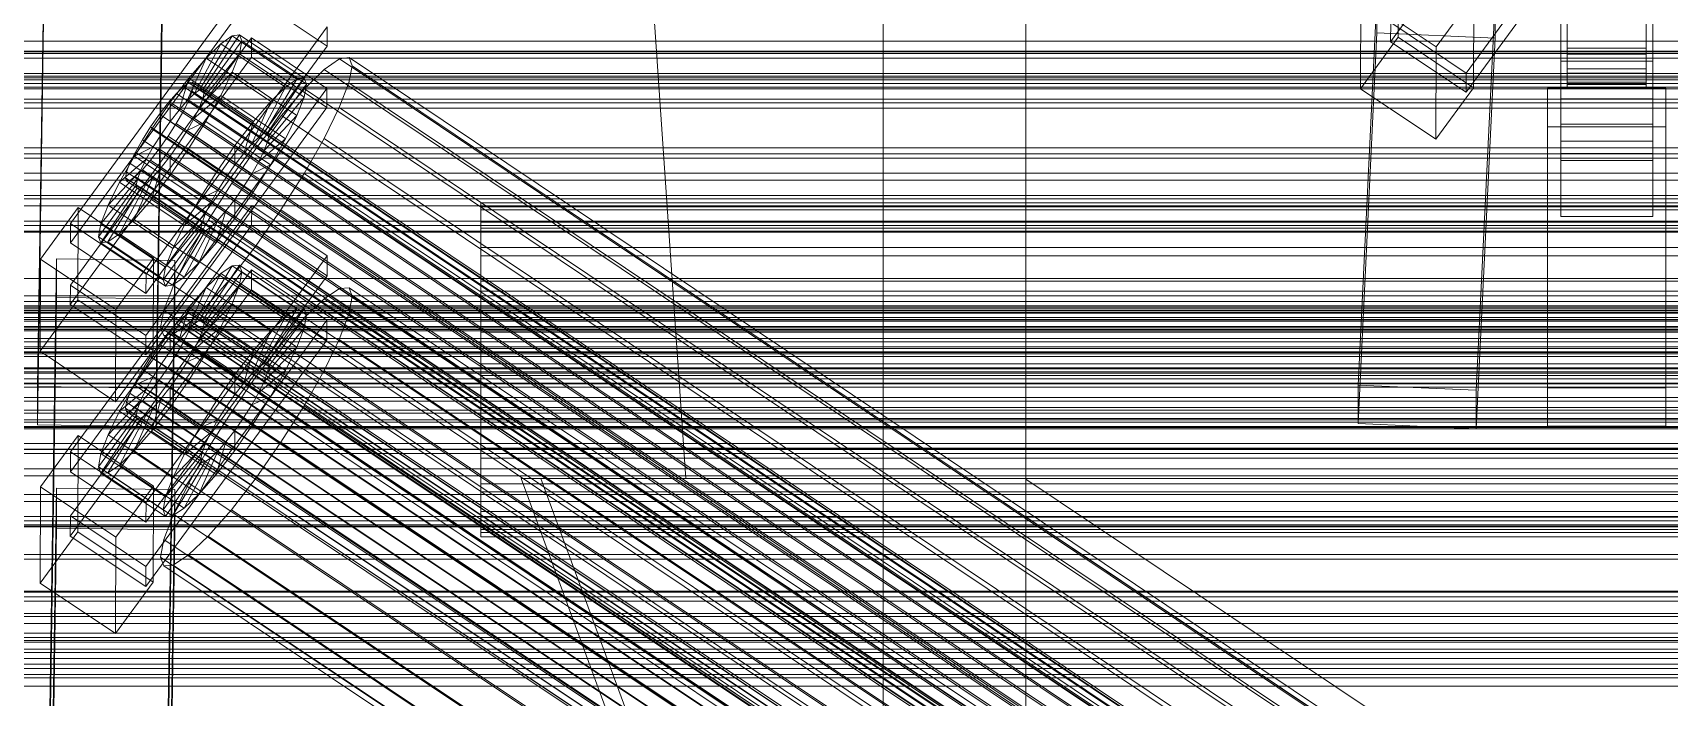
# Model space of a CAD drawing. Header units: millimetres. Extents: x -1970 to 59977, y -65068 to 6837.
# Drawn here: x -379.3 to -130.5, y -33366 to -33265 of the extents above; entities that cross this region are included whole.
import ezdxf

# ---------------------------------------------------------------- set-up
doc = ezdxf.new("R2010")
doc.units = ezdxf.units.MM
for name, color, linetype, lineweight in [('frontal_briquetadora', 7, 'Continuous', 0), ('frontal_C01', 7, 'Continuous', 0), ('frontal_C02', 7, 'Continuous', 0), ('frontal_C02-briq', 7, 'Continuous', 0), ('frontal_C03', 7, 'Continuous', 0), ('frontal_mezcladora', 7, 'Continuous', 0), ('frontal_secador', 7, 'Continuous', 0)]:
    doc.layers.add(name, color=color, linetype=linetype, lineweight=lineweight)

msp = doc.modelspace()

# ---------------------------------------------------------------- linework, layer by layer
at = {"layer": 'frontal_briquetadora'}
for p, q in [((-170, -33700), (-305, -33332.75)), ((-305, -33332.75), (-302, -33332.75)), ((345, -33332.75), (-305, -33332.75)), ((-167, -33700), (-302, -33332.75))]:
    msp.add_line(p, q, dxfattribs=at)
at = {"layer": 'frontal_C01'}
for p, q in [((-250, -32681.31), (-250, -35586.788)), ((-250, -35591.549), (-250, -32686.07)), ((-228.298, -33070.972), (-228.298, -33367.669)), ((-228.298, -33373.387), (-228.298, -33076.691)), ((-373.501, -33328.702), (-345.969, -33291.258)), ((-345.981, -33294.302), (-345.969, -33291.258)), ((-345.969, -33291.258), (-334.501, -33298.911)), ((-345.981, -33294.302), (-373.513, -33331.745)), ((-334.513, -33301.955), (-345.981, -33294.302)), ((-334.501, -33298.911), (-362.033, -33336.355)), ((-353.892, -33308.688), (-348.918, -33300.411)), ((-353.378, -33308.648), (-347.835, -33300.325)), ((-348.918, -33300.411), (-350.645, -33301.569)), ((-347.835, -33300.325), (-348.918, -33300.411)), ((-348.918, -33300.411), (-339.088, -33306.971)), ((-347.835, -33300.325), (-338.005, -33306.885)), ((-347.47, -33301.317), (-347.835, -33300.325)), ((-334.501, -33298.911), (-334.513, -33301.955)), ((-373.539, -33338.442), (-346.008, -33300.998)), ((-362.045, -33339.399), (-334.513, -33301.955)), ((-354.71, -33309.237), (-350.645, -33301.569)), ((-353.384, -33310.066), (-347.847, -33303.319)), ((-353.205, -33309.118), (-347.47, -33301.317)), ((-350.645, -33301.569), (-352.899, -33303.719)), ((-350.645, -33301.569), (-340.816, -33308.128)), ((-348.941, -33306.194), (-347.847, -33303.319)), ((-347.847, -33303.319), (-347.47, -33301.317)), ((-347.847, -33303.319), (-338.017, -33309.878)), ((-347.47, -33301.317), (-337.64, -33307.877)), ((-346.02, -33304.042), (-346.008, -33300.998)), ((-346.008, -33300.998), (-334.539, -33308.651)), ((-346.02, -33304.042), (-373.551, -33341.485)), ((-355.777, -33310.255), (-352.899, -33303.719)), ((-352.899, -33303.719), (-355.525, -33306.716)), ((-352.899, -33303.719), (-343.069, -33310.279)), ((-334.551, -33311.695), (-346.02, -33304.042)), ((-334.938, -33305.407), (-337.95, -33308.282)), ((-332.629, -33303.86), (-334.938, -33305.407)), ((-334.938, -33305.407), (-150.629, -33428.406)), ((-331.181, -33303.745), (-332.629, -33303.86)), ((-332.629, -33303.86), (-148.32, -33426.858)), ((-331.197, -33307.747), (-330.692, -33305.071)), ((-330.692, -33305.071), (-331.181, -33303.745)), ((-331.181, -33303.745), (-146.872, -33426.743)), ((-330.692, -33305.071), (-146.383, -33428.069)), ((-355.525, -33306.716), (-358.345, -33310.355)), ((-356.348, -33308.143), (-357.415, -33309.162)), ((-357.021, -33311.675), (-355.525, -33306.716)), ((-355.53, -33307.595), (-356.348, -33308.143)), ((-356.348, -33308.143), (-142.549, -33450.821)), ((-355.017, -33307.554), (-355.53, -33307.595)), ((-355.53, -33307.595), (-141.731, -33450.273)), ((-355.525, -33306.716), (-345.695, -33313.276)), ((-355.022, -33308.972), (-354.844, -33308.024)), ((-354.844, -33308.024), (-355.017, -33307.554)), ((-355.017, -33307.554), (-141.218, -33450.232)), ((-354.844, -33308.024), (-141.045, -33450.702)), ((-353.902, -33311.428), (-348.941, -33306.194)), ((-350.678, -33309.747), (-348.941, -33306.194)), ((-348.941, -33306.194), (-339.111, -33312.754)), ((-340.816, -33308.128), (-344.88, -33315.797)), ((-339.088, -33306.971), (-344.062, -33315.248)), ((-338.005, -33306.885), (-343.549, -33315.208)), ((-337.64, -33307.877), (-343.376, -33315.677)), ((-343.069, -33310.279), (-340.816, -33308.128)), ((-337.95, -33308.282), (-341.461, -33312.289)), ((-340.816, -33308.128), (-339.088, -33306.971)), ((-339.088, -33306.971), (-338.005, -33306.885)), ((-337.64, -33307.877), (-338.017, -33309.878)), ((-338.005, -33306.885), (-337.64, -33307.877)), ((-337.95, -33308.282), (-153.641, -33431.281)), ((-332.659, -33311.591), (-331.197, -33307.747)), ((-331.197, -33307.747), (-146.887, -33430.745)), ((-334.539, -33308.651), (-362.071, -33346.095)), ((-358.345, -33310.355), (-361.166, -33314.388)), ((-358.659, -33310.582), (-359.995, -33312.306)), ((-357.415, -33309.162), (-358.659, -33310.582)), ((-358.659, -33310.582), (-144.861, -33453.26)), ((-358.345, -33310.355), (-358.357, -33313.399)), ((-348.515, -33316.915), (-358.345, -33310.355)), ((-357.415, -33309.162), (-143.617, -33451.84)), ((-357.021, -33311.675), (-355.777, -33310.255)), ((-356.363, -33312.018), (-355.541, -33310.335)), ((-355.777, -33310.255), (-354.71, -33309.237)), ((-345.947, -33316.815), (-355.777, -33310.255)), ((-355.541, -33310.335), (-355.022, -33308.972)), ((-355.541, -33310.335), (-141.742, -33453.012)), ((-355.022, -33308.972), (-141.224, -33451.65)), ((-354.725, -33313.111), (-350.678, -33309.747)), ((-354.71, -33309.237), (-353.892, -33308.688)), ((-344.88, -33315.797), (-354.71, -33309.237)), ((-353.384, -33310.066), (-353.902, -33311.428)), ((-353.892, -33308.688), (-353.378, -33308.648)), ((-344.062, -33315.248), (-353.892, -33308.688)), ((-353.205, -33309.118), (-353.384, -33310.066)), ((-343.554, -33316.626), (-353.384, -33310.066)), ((-343.549, -33315.208), (-353.378, -33308.648)), ((-353.378, -33308.648), (-353.205, -33309.118)), ((-343.376, -33315.677), (-353.205, -33309.118)), ((-352.938, -33313.736), (-350.678, -33309.747)), ((-350.678, -33309.747), (-340.848, -33316.307)), ((-343.069, -33310.279), (-345.947, -33316.815)), ((-345.695, -33313.276), (-343.069, -33310.279)), ((-338.017, -33309.878), (-343.554, -33316.626)), ((-338.017, -33309.878), (-339.111, -33312.754)), ((-334.539, -33308.651), (-334.551, -33311.695)), ((-362.083, -33349.139), (-334.551, -33311.695)), ((-359.995, -33312.306), (-361.332, -33314.216)), ((-146.196, -33454.983), (-359.995, -33312.306)), ((-358.357, -33313.399), (-357.021, -33311.675)), ((-357.434, -33313.907), (-356.363, -33312.018)), ((-347.191, -33318.235), (-357.021, -33311.675)), ((-356.363, -33312.018), (-142.565, -33454.695)), ((-354.725, -33313.111), (-355.796, -33315)), ((-353.902, -33311.428), (-354.725, -33313.111)), ((-344.895, -33319.671), (-354.725, -33313.111)), ((-344.073, -33317.988), (-353.902, -33311.428)), ((-348.515, -33316.915), (-345.695, -33313.276)), ((-345.695, -33313.276), (-347.191, -33318.235)), ((-341.461, -33312.289), (-345.231, -33317.154)), ((-339.111, -33312.754), (-344.073, -33317.988)), ((-341.461, -33312.289), (-157.152, -33435.287)), ((-339.111, -33312.754), (-340.848, -33316.307)), ((-334.981, -33316.341), (-332.659, -33311.591)), ((-332.659, -33311.591), (-148.35, -33434.589)), ((-361.166, -33314.388), (-363.797, -33318.541)), ((-361.332, -33314.216), (-362.578, -33316.183)), ((-361.332, -33314.216), (-147.533, -33456.894)), ((-359.693, -33315.309), (-361.166, -33314.388)), ((-361.166, -33314.388), (-351.336, -33320.948)), ((-360.939, -33317.276), (-359.693, -33315.309)), ((-360.017, -33317.784), (-358.68, -33315.874)), ((-359.693, -33315.309), (-358.357, -33313.399)), ((-349.863, -33321.869), (-359.693, -33315.309)), ((-358.68, -33315.874), (-357.434, -33313.907)), ((-358.68, -33315.874), (-144.881, -33458.552)), ((-358.357, -33313.399), (-348.527, -33319.959)), ((-357.434, -33313.907), (-143.635, -33456.585)), ((-355.796, -33315), (-357.042, -33316.967)), ((-355.796, -33315), (-352.938, -33313.736)), ((-345.966, -33321.56), (-355.796, -33315)), ((-355.569, -33317.888), (-352.938, -33313.736)), ((-352.938, -33313.736), (-343.108, -33320.296)), ((-344.88, -33315.797), (-345.947, -33316.815)), ((-344.062, -33315.248), (-344.88, -33315.797)), ((-343.549, -33315.208), (-344.062, -33315.248)), ((-343.554, -33316.626), (-343.376, -33315.677)), ((-343.376, -33315.677), (-343.549, -33315.208)), ((-363.648, -33318.072), (-364.471, -33319.755)), ((-360.939, -33317.276), (-363.797, -33318.541)), ((-362.578, -33316.183), (-363.648, -33318.072)), ((-363.648, -33318.072), (-149.85, -33460.75)), ((-362.578, -33316.183), (-148.779, -33458.861)), ((-362.01, -33319.166), (-360.939, -33317.276)), ((-361.352, -33319.508), (-360.017, -33317.784)), ((-351.109, -33323.836), (-360.939, -33317.276)), ((-360.017, -33317.784), (-146.218, -33460.462)), ((-358.39, -33321.921), (-355.569, -33317.888)), ((-357.042, -33316.967), (-358.378, -33318.878)), ((-357.042, -33316.967), (-355.569, -33317.888)), ((-347.212, -33323.527), (-357.042, -33316.967)), ((-355.569, -33317.888), (-345.739, -33324.448)), ((-351.336, -33320.948), (-348.515, -33316.915)), ((-345.231, -33317.154), (-349.002, -33322.545)), ((-348.527, -33319.959), (-348.515, -33316.915)), ((-347.191, -33318.235), (-348.527, -33319.959)), ((-345.947, -33316.815), (-347.191, -33318.235)), ((-160.922, -33440.152), (-345.231, -33317.154)), ((-340.848, -33316.307), (-344.895, -33319.671)), ((-344.895, -33319.671), (-344.073, -33317.988)), ((-344.073, -33317.988), (-343.554, -33316.626)), ((-340.848, -33316.307), (-343.108, -33320.296)), ((-338.003, -33321.673), (-334.981, -33316.341)), ((-334.981, -33316.341), (-150.672, -33439.339)), ((-362.833, -33320.849), (-367.794, -33326.082)), ((-363.797, -33318.541), (-366.057, -33322.529)), ((-362.01, -33319.166), (-366.057, -33322.529)), ((-364.471, -33319.755), (-364.989, -33321.117)), ((-364.471, -33319.755), (-150.672, -33462.433)), ((-363.797, -33318.541), (-353.967, -33325.1)), ((-363.351, -33322.211), (-362.833, -33320.849)), ((-362.833, -33320.849), (-362.01, -33319.166)), ((-353.003, -33327.409), (-362.833, -33320.849)), ((-362.596, -33320.928), (-361.352, -33319.508)), ((-352.18, -33325.725), (-362.01, -33319.166)), ((-361.352, -33319.508), (-147.554, -33462.186)), ((-359.714, -33320.601), (-361.21, -33325.56)), ((-359.714, -33320.601), (-360.958, -33322.021)), ((-358.378, -33318.878), (-359.714, -33320.601)), ((-349.884, -33327.161), (-359.714, -33320.601)), ((-358.378, -33318.878), (-358.39, -33321.921)), ((-348.548, -33325.438), (-358.378, -33318.878)), ((-348.527, -33319.959), (-349.863, -33321.869)), ((-345.966, -33321.56), (-344.895, -33319.671)), ((-343.108, -33320.296), (-345.966, -33321.56)), ((-343.108, -33320.296), (-345.739, -33324.448)), ((-363.53, -33323.159), (-369.265, -33330.96)), ((-363.351, -33322.211), (-368.888, -33328.958)), ((-366.057, -33322.529), (-367.794, -33326.082)), ((-362.025, -33323.04), (-366.09, -33330.708)), ((-366.057, -33322.529), (-356.228, -33329.089)), ((-364.989, -33321.117), (-365.168, -33322.066)), ((-365.168, -33322.066), (-364.995, -33322.535)), ((-365.168, -33322.066), (-151.369, -33464.743)), ((-364.995, -33322.535), (-364.482, -33322.495)), ((-364.995, -33322.535), (-151.196, -33465.213)), ((-364.989, -33321.117), (-151.191, -33463.795)), ((-364.482, -33322.495), (-363.664, -33321.946)), ((-364.482, -33322.495), (-150.683, -33465.173)), ((-360.958, -33322.021), (-363.836, -33328.557)), ((-363.664, -33321.946), (-362.596, -33320.928)), ((-363.664, -33321.946), (-149.865, -33464.624)), ((-363.53, -33323.159), (-363.351, -33322.211)), ((-363.357, -33323.629), (-363.53, -33323.159)), ((-353.7, -33329.719), (-363.53, -33323.159)), ((-353.521, -33328.771), (-363.351, -33322.211)), ((-362.025, -33323.04), (-362.843, -33323.588)), ((-362.596, -33320.928), (-148.798, -33463.605)), ((-360.958, -33322.021), (-362.025, -33323.04)), ((-352.196, -33329.6), (-362.025, -33323.04)), ((-361.21, -33325.56), (-358.39, -33321.921)), ((-351.128, -33328.581), (-360.958, -33322.021)), ((-358.39, -33321.921), (-348.56, -33328.481)), ((-353.967, -33325.1), (-351.336, -33320.948)), ((-349.002, -33322.545), (-352.519, -33328.096)), ((-351.336, -33320.948), (-349.863, -33321.869)), ((-349.863, -33321.869), (-351.109, -33323.836)), ((-349.002, -33322.545), (-164.693, -33445.543)), ((-347.212, -33323.527), (-345.966, -33321.56)), ((-341.52, -33327.224), (-338.003, -33321.673)), ((-338.003, -33321.673), (-153.694, -33444.671)), ((-363.357, -33323.629), (-368.9, -33331.951)), ((-362.843, -33323.588), (-367.817, -33331.866)), ((-363.836, -33328.557), (-361.21, -33325.56)), ((-362.843, -33323.588), (-363.357, -33323.629)), ((-353.527, -33330.189), (-363.357, -33323.629)), ((-353.014, -33330.148), (-362.843, -33323.588)), ((-361.21, -33325.56), (-351.38, -33332.12)), ((-356.228, -33329.089), (-353.967, -33325.1)), ((-356.228, -33329.089), (-352.18, -33325.725)), ((-353.967, -33325.1), (-351.109, -33323.836)), ((-352.18, -33325.725), (-353.003, -33327.409)), ((-351.109, -33323.836), (-352.18, -33325.725)), ((-349.884, -33327.161), (-348.548, -33325.438)), ((-345.739, -33324.448), (-348.56, -33328.481)), ((-348.56, -33328.481), (-348.548, -33325.438)), ((-348.548, -33325.438), (-347.212, -33323.527)), ((-345.739, -33324.448), (-347.212, -33323.527)), ((-378.086, -33334.029), (-372.35, -33326.228)), ((-372.408, -33340.838), (-372.35, -33326.228)), ((-372.35, -33326.228), (-360.882, -33333.882)), ((-367.794, -33326.082), (-368.888, -33328.958)), ((-367.794, -33326.082), (-357.964, -33332.642)), ((-357.964, -33332.642), (-353.003, -33327.409)), ((-352.519, -33328.096), (-355.541, -33333.429)), ((-353.003, -33327.409), (-353.521, -33328.771)), ((-352.519, -33328.096), (-168.21, -33451.094)), ((-351.38, -33332.12), (-349.884, -33327.161)), ((-351.128, -33328.581), (-349.884, -33327.161)), ((-345.291, -33332.616), (-341.52, -33327.224)), ((-341.52, -33327.224), (-157.211, -33450.222)), ((-373.501, -33328.702), (-373.513, -33331.745)), ((-362.033, -33336.355), (-373.501, -33328.702)), ((-368.888, -33328.958), (-369.265, -33330.96)), ((-368.888, -33328.958), (-359.058, -33335.518)), ((-367.817, -33331.866), (-366.09, -33330.708)), ((-366.09, -33330.708), (-363.836, -33328.557)), ((-366.09, -33330.708), (-356.26, -33337.268)), ((-363.836, -33328.557), (-354.006, -33335.117)), ((-359.436, -33337.52), (-353.7, -33329.719)), ((-359.07, -33338.511), (-353.527, -33330.189)), ((-359.058, -33335.518), (-353.521, -33328.771)), ((-357.987, -33338.425), (-353.014, -33330.148)), ((-357.964, -33332.642), (-356.228, -33329.089)), ((-356.26, -33337.268), (-352.196, -33329.6)), ((-354.006, -33335.117), (-351.128, -33328.581)), ((-353.521, -33328.771), (-353.7, -33329.719)), ((-353.7, -33329.719), (-353.527, -33330.189)), ((-353.527, -33330.189), (-353.014, -33330.148)), ((-353.014, -33330.148), (-352.196, -33329.6)), ((-352.196, -33329.6), (-351.128, -33328.581)), ((-348.56, -33328.481), (-351.38, -33332.12)), ((-373.513, -33331.745), (-362.045, -33339.399)), ((-369.265, -33330.96), (-368.9, -33331.951)), ((-369.265, -33330.96), (-359.436, -33337.52)), ((-368.9, -33331.951), (-367.817, -33331.866)), ((-368.9, -33331.951), (-359.07, -33338.511)), ((-367.817, -33331.866), (-357.987, -33338.425)), ((-359.058, -33335.518), (-357.964, -33332.642)), ((-351.38, -33332.12), (-354.006, -33335.117)), ((-349.061, -33337.481), (-345.291, -33332.616)), ((-345.291, -33332.616), (-160.982, -33455.614)), ((-378.512, -33527.195), (-375.644, -33334.195)), ((-378.086, -33334.029), (-378.143, -33348.639)), ((-366.618, -33341.682), (-378.086, -33334.029)), ((-375.644, -33340.283), (-375.644, -33334.195)), ((-375.644, -33334.195), (-357.646, -33334.437)), ((-360.882, -33333.882), (-366.618, -33341.682)), ((-360.882, -33333.882), (-360.939, -33348.492)), ((-357.646, -33334.437), (-360.514, -33527.437)), ((-359.436, -33337.52), (-359.058, -33335.518)), ((-355.541, -33333.429), (-357.863, -33338.179)), ((-357.646, -33334.437), (-357.646, -33340.525)), ((-354.006, -33335.117), (-356.26, -33337.268)), ((-355.541, -33333.429), (-171.232, -33456.427)), ((-362.045, -33339.399), (-362.033, -33336.355)), ((-359.07, -33338.511), (-359.436, -33337.52)), ((-357.863, -33338.179), (-359.326, -33342.023)), ((-356.26, -33337.268), (-357.987, -33338.425)), ((-357.863, -33338.179), (-173.554, -33461.177)), ((-352.572, -33341.487), (-349.061, -33337.481)), ((-349.061, -33337.481), (-164.752, -33460.479)), ((-378.512, -33533.283), (-375.644, -33340.283)), ((-357.646, -33340.525), (-375.644, -33340.283)), ((-373.539, -33338.442), (-373.551, -33341.485)), ((-362.071, -33346.095), (-373.539, -33338.442)), ((-360.514, -33533.525), (-357.646, -33340.525)), ((-357.987, -33338.425), (-359.07, -33338.511)), ((-372.408, -33340.838), (-378.143, -33348.639)), ((-373.551, -33341.485), (-362.083, -33349.139)), ((-360.939, -33348.492), (-372.408, -33340.838)), ((-366.675, -33356.292), (-366.618, -33341.682)), ((-359.326, -33342.023), (-359.83, -33344.699)), ((-359.326, -33342.023), (-175.016, -33465.021)), ((-355.584, -33344.362), (-352.572, -33341.487)), ((-352.572, -33341.487), (-168.263, -33464.485)), ((-359.83, -33344.699), (-359.341, -33346.025)), ((-359.83, -33344.699), (-175.521, -33467.697)), ((-357.893, -33345.91), (-355.584, -33344.362)), ((-355.584, -33344.362), (-171.275, -33467.36)), ((-362.083, -33349.139), (-362.071, -33346.095)), ((-359.341, -33346.025), (-357.893, -33345.91)), ((-359.341, -33346.025), (-175.032, -33469.023)), ((-357.893, -33345.91), (-173.584, -33468.908)), ((-378.143, -33348.639), (-366.675, -33356.292)), ((-366.675, -33356.292), (-360.939, -33348.492))]:
    msp.add_line(p, q, dxfattribs=at)
at = {"layer": 'frontal_C02'}
for p, q in [((-250, -32976.99), (-250, -35767.535)), ((-250, -35772.314), (-250, -32981.769)), ((-378.512, -33318.746), (-375.644, -33124.979)), ((-357.646, -33125.223), (-360.514, -33318.99)), ((-378.512, -33324.592), (-375.644, -33130.825)), ((-360.514, -33324.836), (-357.646, -33131.069)), ((-228.298, -33158.452), (-228.298, -33332.832)), ((-228.298, -33338.573), (-228.298, -33164.193)), ((-147, -33272.113), (-147, -33226.208)), ((-133, -33226.208), (-133, -33272.113)), ((-145.327, -33228.754), (-172.859, -33266.346)), ((-147, -33229.131), (-147, -33275.035)), ((-133, -33275.035), (-133, -33229.131)), ((-133.847, -33233.514), (-161.379, -33271.107)), ((-147, -33281.465), (-147, -33235.561)), ((-133, -33235.561), (-133, -33281.465)), ((-161.391, -33274.03), (-133.859, -33236.437)), ((-147, -33238.484), (-147, -33284.388)), ((-133, -33284.388), (-133, -33238.484)), ((-171.715, -33265.657), (-171.658, -33251.628)), ((-373.501, -33293.991), (-345.969, -33256.398)), ((-345.981, -33259.321), (-373.513, -33296.914)), ((-334.513, -33267.004), (-345.981, -33259.321)), ((-177.811, -33318.541), (-174.943, -33259.164)), ((-177.394, -33259.46), (-177.451, -33273.489)), ((-165.926, -33267.143), (-177.394, -33259.46)), ((-174.943, -33265.01), (-174.943, -33259.164)), ((-160.19, -33259.312), (-165.926, -33267.143)), ((-160.19, -33259.312), (-160.247, -33273.34)), ((-156.962, -33259.958), (-159.83, -33319.335)), ((-156.962, -33259.958), (-156.962, -33265.805)), ((-146, -33260.481), (-146, -33267.301)), ((-146, -33260.923), (-146, -33268.236)), ((-134, -33267.301), (-134, -33260.481)), ((-134, -33268.236), (-134, -33260.923)), ((-172.847, -33263.424), (-172.859, -33266.346)), ((-161.379, -33271.107), (-172.847, -33263.424)), ((-146, -33261.975), (-146, -33270.456)), ((-146, -33262.288), (-146, -33271.117)), ((-146, -33262.949), (-146, -33272.512)), ((-146, -33263.111), (-146, -33272.854)), ((-146, -33263.264), (-146, -33267.301)), ((-146, -33263.336), (-146, -33273.33)), ((-134, -33270.456), (-134, -33261.975)), ((-134, -33271.117), (-134, -33262.288)), ((-134, -33272.512), (-134, -33262.949)), ((-134, -33272.854), (-134, -33263.111)), ((-134, -33267.301), (-134, -33263.264)), ((-134, -33273.33), (-134, -33263.336)), ((-373.539, -33303.344), (-346.008, -33265.751)), ((-334.501, -33264.082), (-362.033, -33301.675)), ((-353.892, -33273.678), (-348.918, -33265.435)), ((-353.378, -33273.609), (-347.835, -33265.287)), ((-348.918, -33265.435), (-350.645, -33266.649)), ((-347.835, -33265.287), (-348.918, -33265.435)), ((-348.918, -33265.435), (-339.088, -33272.02)), ((-347.835, -33265.287), (-338.005, -33271.873)), ((-347.47, -33266.217), (-347.835, -33265.287)), ((-346.02, -33268.673), (-346.008, -33265.751)), ((-346.008, -33265.751), (-334.539, -33273.434)), ((-334.501, -33264.082), (-334.513, -33267.004)), ((-177.811, -33324.387), (-174.943, -33265.01)), ((-171.715, -33265.657), (-177.451, -33273.489)), ((-156.962, -33265.805), (-174.943, -33265.01)), ((-160.247, -33273.34), (-171.715, -33265.657)), ((-159.83, -33325.181), (-156.962, -33265.805)), ((-146, -33268.236), (-146, -33264.408)), ((-134, -33264.408), (-134, -33268.236)), ((-362.045, -33304.597), (-334.513, -33267.004)), ((-354.71, -33274.254), (-350.645, -33266.649)), ((-353.384, -33274.97), (-347.847, -33268.162)), ((-353.205, -33274.049), (-347.47, -33266.217)), ((-350.645, -33266.649), (-352.899, -33268.849)), ((-350.645, -33266.649), (-340.816, -33273.235)), ((-348.941, -33270.988), (-347.847, -33268.162)), ((-347.847, -33268.162), (-347.47, -33266.217)), ((-347.847, -33268.162), (-338.017, -33274.748)), ((-347.47, -33266.217), (-337.64, -33272.803)), ((-172.859, -33266.346), (-161.391, -33274.03)), ((-165.983, -33281.172), (-165.926, -33267.143)), ((-146, -33267.301), (-146, -33270.456)), ((-146, -33267.301), (-134, -33267.301)), ((-146, -33268.236), (-134, -33268.236)), ((-146, -33271.117), (-146, -33268.236)), ((-134, -33270.456), (-134, -33267.301)), ((-134, -33268.236), (-134, -33271.117)), ((-346.02, -33268.673), (-373.551, -33306.266)), ((-355.777, -33275.296), (-352.899, -33268.849)), ((-352.899, -33268.849), (-355.525, -33271.883)), ((-353.902, -33276.309), (-348.941, -33270.988)), ((-352.899, -33268.849), (-343.069, -33275.434)), ((-350.678, -33274.502), (-348.941, -33270.988)), ((-348.941, -33270.988), (-339.111, -33277.573)), ((-334.551, -33276.357), (-346.02, -33268.673)), ((-334.938, -33270.563), (-337.95, -33273.504)), ((-332.629, -33268.94), (-334.938, -33270.563)), ((-334.938, -33270.563), (-150.629, -33394.047)), ((-331.181, -33268.743), (-332.629, -33268.94)), ((-332.629, -33268.94), (-148.32, -33392.424)), ((-331.197, -33272.585), (-330.692, -33269.986)), ((-330.692, -33269.986), (-331.181, -33268.743)), ((-331.181, -33268.743), (-146.872, -33392.227)), ((-330.692, -33269.986), (-146.383, -33393.47)), ((-147, -33283.352), (-147, -33269.323)), ((-147, -33269.323), (-133, -33269.323)), ((-147, -33278.887), (-147, -33269.323)), ((-146, -33270.456), (-146, -33272.512)), ((-146, -33270.456), (-134, -33270.456)), ((-134, -33272.512), (-134, -33270.456)), ((-133, -33269.323), (-133, -33283.352)), ((-133, -33269.323), (-133, -33278.887)), ((-334.539, -33273.434), (-362.071, -33311.027)), ((-355.525, -33271.883), (-358.345, -33275.545)), ((-356.348, -33273.156), (-357.415, -33274.198)), ((-357.021, -33276.733), (-355.525, -33271.883)), ((-355.53, -33272.581), (-356.348, -33273.156)), ((-356.348, -33273.156), (-142.549, -33416.398)), ((-355.017, -33272.511), (-355.53, -33272.581)), ((-355.53, -33272.581), (-141.731, -33415.822)), ((-355.525, -33271.883), (-345.695, -33278.469)), ((-355.022, -33273.873), (-354.844, -33272.952)), ((-354.844, -33272.952), (-355.017, -33272.511)), ((-355.017, -33272.511), (-141.218, -33415.753)), ((-354.844, -33272.952), (-141.045, -33416.193)), ((-340.816, -33273.235), (-344.88, -33280.84)), ((-339.088, -33272.02), (-344.062, -33280.264)), ((-338.005, -33271.873), (-343.549, -33280.195)), ((-337.64, -33272.803), (-343.376, -33280.635)), ((-343.069, -33275.434), (-340.816, -33273.235)), ((-337.95, -33273.504), (-341.461, -33277.56)), ((-340.816, -33273.235), (-339.088, -33272.02)), ((-339.088, -33272.02), (-338.005, -33271.873)), ((-337.64, -33272.803), (-338.017, -33274.748)), ((-338.005, -33271.873), (-337.64, -33272.803)), ((-337.95, -33273.504), (-153.641, -33396.988)), ((-334.539, -33273.434), (-334.551, -33276.357)), ((-332.659, -33276.363), (-331.197, -33272.585)), ((-331.197, -33272.585), (-146.887, -33396.069)), ((-177.451, -33273.489), (-165.983, -33281.172)), ((-165.983, -33281.172), (-160.247, -33273.34)), ((-161.391, -33274.03), (-161.379, -33271.107)), ((-149, -33279.26), (-149, -33273.415)), ((-149, -33273.415), (-131, -33273.415)), ((-149, -33318.937), (-149, -33273.415)), ((-133, -33272.113), (-147, -33272.113)), ((-147, -33272.113), (-147, -33275.035)), ((-146, -33271.117), (-134, -33271.117)), ((-146, -33272.854), (-146, -33271.117)), ((-146, -33272.512), (-146, -33273.33)), ((-146, -33272.512), (-134, -33272.512)), ((-146, -33272.854), (-134, -33272.854)), ((-146, -33273.33), (-146, -33272.854)), ((-146, -33273.33), (-134, -33273.33)), ((-134, -33271.117), (-134, -33272.854)), ((-134, -33273.33), (-134, -33272.512)), ((-134, -33272.854), (-134, -33273.33)), ((-133, -33275.035), (-133, -33272.113)), ((-131, -33273.415), (-131, -33279.26)), ((-131, -33273.415), (-131, -33318.937)), ((-358.345, -33275.545), (-361.166, -33279.586)), ((-358.659, -33275.635), (-359.995, -33277.37)), ((-357.415, -33274.198), (-358.659, -33275.635)), ((-358.659, -33275.635), (-144.861, -33418.877)), ((-358.345, -33275.545), (-358.357, -33278.468)), ((-348.515, -33282.131), (-358.345, -33275.545)), ((-357.415, -33274.198), (-143.617, -33417.439)), ((-357.021, -33276.733), (-355.777, -33275.296)), ((-356.363, -33276.876), (-355.541, -33275.211)), ((-355.777, -33275.296), (-354.71, -33274.254)), ((-345.947, -33281.881), (-355.777, -33275.296)), ((-355.541, -33275.211), (-355.022, -33273.873)), ((-355.541, -33275.211), (-141.742, -33418.453)), ((-355.022, -33273.873), (-141.224, -33417.114)), ((-354.725, -33277.974), (-350.678, -33274.502)), ((-354.71, -33274.254), (-353.892, -33273.678)), ((-344.88, -33280.84), (-354.71, -33274.254)), ((-353.384, -33274.97), (-353.902, -33276.309)), ((-353.892, -33273.678), (-353.378, -33273.609)), ((-344.062, -33280.264), (-353.892, -33273.678)), ((-353.205, -33274.049), (-353.384, -33274.97)), ((-343.554, -33281.556), (-353.384, -33274.97)), ((-343.549, -33280.195), (-353.378, -33273.609)), ((-353.378, -33273.609), (-353.205, -33274.049)), ((-343.376, -33280.635), (-353.205, -33274.049)), ((-352.938, -33278.467), (-350.678, -33274.502)), ((-350.678, -33274.502), (-340.848, -33281.088)), ((-343.069, -33275.434), (-345.947, -33281.881)), ((-345.695, -33278.469), (-343.069, -33275.434)), ((-338.017, -33274.748), (-343.554, -33281.556)), ((-338.017, -33274.748), (-339.111, -33277.573)), ((-147, -33275.035), (-133, -33275.035)), ((-362.083, -33313.95), (-334.551, -33276.357)), ((-359.995, -33277.37), (-361.332, -33279.284)), ((-146.196, -33420.611), (-359.995, -33277.37)), ((-359.693, -33280.382), (-358.357, -33278.468)), ((-358.357, -33278.468), (-357.021, -33276.733)), ((-358.357, -33278.468), (-348.527, -33285.053)), ((-357.434, -33278.754), (-356.363, -33276.876)), ((-347.191, -33283.319), (-357.021, -33276.733)), ((-356.363, -33276.876), (-142.565, -33420.118)), ((-354.725, -33277.974), (-355.796, -33279.852)), ((-355.796, -33279.852), (-352.938, -33278.467)), ((-355.569, -33282.61), (-352.938, -33278.467)), ((-353.902, -33276.309), (-354.725, -33277.974)), ((-344.895, -33284.56), (-354.725, -33277.974)), ((-344.073, -33282.895), (-353.902, -33276.309)), ((-352.938, -33278.467), (-343.108, -33285.053)), ((-348.515, -33282.131), (-345.695, -33278.469)), ((-345.695, -33278.469), (-347.191, -33283.319)), ((-341.461, -33277.56), (-345.231, -33282.456)), ((-339.111, -33277.573), (-344.073, -33282.895)), ((-341.461, -33277.56), (-157.152, -33401.044)), ((-339.111, -33277.573), (-340.848, -33281.088)), ((-334.981, -33281.062), (-332.659, -33276.363)), ((-332.659, -33276.363), (-148.35, -33399.847)), ((-361.166, -33279.586), (-363.797, -33283.729)), ((-361.332, -33279.284), (-362.578, -33281.247)), ((-361.332, -33279.284), (-147.533, -33422.525)), ((-359.693, -33280.382), (-361.166, -33279.586)), ((-361.166, -33279.586), (-351.336, -33286.171)), ((-360.939, -33282.344), (-359.693, -33280.382)), ((-360.017, -33282.631), (-358.68, -33280.717)), ((-349.863, -33286.967), (-359.693, -33280.382)), ((-358.68, -33280.717), (-357.434, -33278.754)), ((-358.68, -33280.717), (-144.881, -33423.958)), ((-357.434, -33278.754), (-143.635, -33421.995)), ((-355.796, -33279.852), (-357.042, -33281.814)), ((-345.966, -33286.437), (-355.796, -33279.852)), ((-344.88, -33280.84), (-345.947, -33281.881)), ((-344.062, -33280.264), (-344.88, -33280.84)), ((-343.549, -33280.195), (-344.062, -33280.264)), ((-343.554, -33281.556), (-343.376, -33280.635)), ((-343.376, -33280.635), (-343.549, -33280.195)), ((-131, -33279.26), (-149, -33279.26)), ((-149, -33324.782), (-149, -33279.26)), ((-133, -33278.887), (-147, -33278.887)), ((-147, -33278.887), (-147, -33292.915)), ((-133, -33292.915), (-133, -33278.887)), ((-131, -33324.782), (-131, -33279.26)), ((-363.648, -33283.125), (-364.471, -33284.79)), ((-360.939, -33282.344), (-363.797, -33283.729)), ((-362.578, -33281.247), (-363.648, -33283.125)), ((-363.648, -33283.125), (-149.85, -33426.366)), ((-362.578, -33281.247), (-148.779, -33424.488)), ((-362.01, -33284.222), (-360.939, -33282.344)), ((-361.352, -33284.365), (-360.017, -33282.631)), ((-351.109, -33288.93), (-360.939, -33282.344)), ((-360.017, -33282.631), (-146.218, -33425.872)), ((-358.39, -33286.651), (-355.569, -33282.61)), ((-357.042, -33281.814), (-358.378, -33283.728)), ((-357.042, -33281.814), (-355.569, -33282.61)), ((-347.212, -33288.4), (-357.042, -33281.814)), ((-355.569, -33282.61), (-345.739, -33289.196)), ((-351.336, -33286.171), (-348.515, -33282.131)), ((-345.231, -33282.456), (-349.002, -33287.857)), ((-348.527, -33285.053), (-348.515, -33282.131)), ((-347.191, -33283.319), (-348.527, -33285.053)), ((-345.947, -33281.881), (-347.191, -33283.319)), ((-160.922, -33405.94), (-345.231, -33282.456)), ((-340.848, -33281.088), (-344.895, -33284.56)), ((-344.895, -33284.56), (-344.073, -33282.895)), ((-344.073, -33282.895), (-343.554, -33281.556)), ((-340.848, -33281.088), (-343.108, -33285.053)), ((-338.003, -33286.362), (-334.981, -33281.062)), ((-334.981, -33281.062), (-150.672, -33404.546)), ((-133, -33281.465), (-147, -33281.465)), ((-147, -33281.465), (-147, -33284.388)), ((-133, -33283.352), (-147, -33283.352)), ((-147, -33283.352), (-147, -33292.915)), ((-133, -33284.388), (-133, -33281.465)), ((-133, -33292.915), (-133, -33283.352)), ((-362.833, -33285.887), (-367.794, -33291.208)), ((-363.797, -33283.729), (-366.057, -33287.694)), ((-362.01, -33284.222), (-366.057, -33287.694)), ((-364.471, -33284.79), (-364.989, -33286.128)), ((-364.471, -33284.79), (-150.672, -33428.031)), ((-363.797, -33283.729), (-353.967, -33290.315)), ((-363.664, -33286.844), (-362.596, -33285.803)), ((-363.351, -33287.226), (-362.833, -33285.887)), ((-362.833, -33285.887), (-362.01, -33284.222)), ((-353.003, -33292.473), (-362.833, -33285.887)), ((-362.596, -33285.803), (-361.352, -33284.365)), ((-362.596, -33285.803), (-148.798, -33429.044)), ((-352.18, -33290.808), (-362.01, -33284.222)), ((-361.352, -33284.365), (-147.554, -33427.607)), ((-359.714, -33285.463), (-361.21, -33290.313)), ((-359.714, -33285.463), (-360.958, -33286.9)), ((-358.378, -33283.728), (-359.714, -33285.463)), ((-349.884, -33292.049), (-359.714, -33285.463)), ((-358.378, -33283.728), (-358.39, -33286.651)), ((-348.548, -33290.314), (-358.378, -33283.728)), ((-348.527, -33285.053), (-349.863, -33286.967)), ((-345.966, -33286.437), (-344.895, -33284.56)), ((-343.108, -33285.053), (-345.966, -33286.437)), ((-343.108, -33285.053), (-345.739, -33289.196)), ((-147, -33284.388), (-133, -33284.388)), ((-363.53, -33288.147), (-369.265, -33295.979)), ((-363.351, -33287.226), (-368.888, -33294.034)), ((-366.057, -33287.694), (-367.794, -33291.208)), ((-362.025, -33287.942), (-366.09, -33295.547)), ((-366.057, -33287.694), (-356.228, -33294.279)), ((-364.989, -33286.128), (-365.168, -33287.049)), ((-365.168, -33287.049), (-364.995, -33287.49)), ((-365.168, -33287.049), (-151.369, -33430.29)), ((-364.995, -33287.49), (-364.482, -33287.42)), ((-364.995, -33287.49), (-151.196, -33430.731)), ((-364.989, -33286.128), (-151.191, -33429.369)), ((-364.482, -33287.42), (-363.664, -33286.844)), ((-364.482, -33287.42), (-150.683, -33430.661)), ((-360.958, -33286.9), (-363.836, -33293.347)), ((-363.664, -33286.844), (-149.865, -33430.086)), ((-363.53, -33288.147), (-363.351, -33287.226)), ((-363.357, -33288.587), (-363.53, -33288.147)), ((-353.7, -33294.732), (-363.53, -33288.147)), ((-353.521, -33293.812), (-363.351, -33287.226)), ((-362.025, -33287.942), (-362.843, -33288.518)), ((-360.958, -33286.9), (-362.025, -33287.942)), ((-352.196, -33294.528), (-362.025, -33287.942)), ((-361.21, -33290.313), (-358.39, -33286.651)), ((-351.128, -33293.486), (-360.958, -33286.9)), ((-358.39, -33286.651), (-348.56, -33293.237)), ((-353.967, -33290.315), (-351.336, -33286.171)), ((-349.002, -33287.857), (-352.519, -33293.397)), ((-351.336, -33286.171), (-349.863, -33286.967)), ((-349.863, -33286.967), (-351.109, -33288.93)), ((-349.002, -33287.857), (-164.693, -33411.341)), ((-348.548, -33290.314), (-347.212, -33288.4)), ((-347.212, -33288.4), (-345.966, -33286.437)), ((-345.739, -33289.196), (-347.212, -33288.4)), ((-341.52, -33291.901), (-338.003, -33286.362)), ((-338.003, -33286.362), (-153.694, -33409.846)), ((-363.357, -33288.587), (-368.9, -33296.909)), ((-362.843, -33288.518), (-367.817, -33296.761)), ((-363.836, -33293.347), (-361.21, -33290.313)), ((-362.843, -33288.518), (-363.357, -33288.587)), ((-353.527, -33295.173), (-363.357, -33288.587)), ((-353.014, -33295.103), (-362.843, -33288.518)), ((-361.21, -33290.313), (-351.38, -33296.899)), ((-356.228, -33294.279), (-353.967, -33290.315)), ((-356.228, -33294.279), (-352.18, -33290.808)), ((-353.967, -33290.315), (-351.109, -33288.93)), ((-352.18, -33290.808), (-353.003, -33292.473)), ((-351.109, -33288.93), (-352.18, -33290.808)), ((-349.884, -33292.049), (-348.548, -33290.314)), ((-345.739, -33289.196), (-348.56, -33293.237)), ((-348.56, -33293.237), (-348.548, -33290.314)), ((-311.15, -33291.923), (-311.15, -33290.83)), ((-311.15, -33290.83), (-311.15, -33291.466)), ((-311.15, -33290.83), (311.15, -33290.83)), ((-378.086, -33299.38), (-372.35, -33291.548)), ((-372.408, -33305.577), (-372.35, -33291.548)), ((-372.35, -33291.548), (-360.882, -33299.232)), ((-367.794, -33291.208), (-368.888, -33294.034)), ((-367.794, -33291.208), (-357.964, -33297.794)), ((-366.09, -33295.547), (-363.836, -33293.347)), ((-363.836, -33293.347), (-354.006, -33299.933)), ((-357.964, -33297.794), (-353.003, -33292.473)), ((-352.519, -33293.397), (-355.541, -33298.696)), ((-354.006, -33299.933), (-351.128, -33293.486)), ((-353.003, -33292.473), (-353.521, -33293.812)), ((-352.519, -33293.397), (-168.21, -33416.881)), ((-352.196, -33294.528), (-351.128, -33293.486)), ((-351.38, -33296.899), (-349.884, -33292.049)), ((-348.56, -33293.237), (-351.38, -33296.899)), ((-351.128, -33293.486), (-349.884, -33292.049)), ((-345.291, -33297.303), (-341.52, -33291.901)), ((-341.52, -33291.901), (-157.211, -33415.385)), ((-311.15, -33291.466), (-311.15, -33293.789)), ((-311.15, -33291.466), (311.15, -33291.466)), ((-311.15, -33294.672), (-311.15, -33291.923)), ((-311.15, -33291.923), (311.15, -33291.923)), ((-147, -33292.915), (-133, -33292.915)), ((-373.501, -33293.991), (-373.513, -33296.914)), ((-362.033, -33301.675), (-373.501, -33293.991)), ((-368.888, -33294.034), (-369.265, -33295.979)), ((-368.888, -33294.034), (-359.058, -33300.62)), ((-367.817, -33296.761), (-366.09, -33295.547)), ((-366.09, -33295.547), (-356.26, -33302.133)), ((-359.436, -33302.564), (-353.7, -33294.732)), ((-359.07, -33303.495), (-353.527, -33295.173)), ((-359.058, -33300.62), (-353.521, -33293.812)), ((-357.987, -33303.347), (-353.014, -33295.103)), ((-357.964, -33297.794), (-356.228, -33294.279)), ((-356.26, -33302.133), (-352.196, -33294.528)), ((-353.521, -33293.812), (-353.7, -33294.732)), ((-353.7, -33294.732), (-353.527, -33295.173)), ((-353.527, -33295.173), (-353.014, -33295.103)), ((-353.014, -33295.103), (-352.196, -33294.528)), ((-311.15, -33293.789), (-311.15, -33297.64)), ((-311.15, -33293.789), (311.15, -33293.789)), ((-311.15, -33298.89), (-311.15, -33294.672)), ((-311.15, -33294.672), (311.15, -33294.672)), ((-373.513, -33296.914), (-362.045, -33304.597)), ((-369.265, -33295.979), (-368.9, -33296.909)), ((-369.265, -33295.979), (-359.436, -33302.564)), ((-368.9, -33296.909), (-367.817, -33296.761)), ((-368.9, -33296.909), (-359.07, -33303.495)), ((-367.817, -33296.761), (-357.987, -33303.347)), ((-359.058, -33300.62), (-357.964, -33297.794)), ((-351.38, -33296.899), (-354.006, -33299.933)), ((-349.061, -33302.198), (-345.291, -33297.303)), ((-345.291, -33297.303), (-160.982, -33420.787)), ((-311.15, -33297.64), (-311.15, -33302.757)), ((-311.15, -33297.64), (311.15, -33297.64)), ((-378.512, -33493.127), (-375.644, -33299.36)), ((-378.086, -33299.38), (-378.143, -33313.409)), ((-366.618, -33307.063), (-378.086, -33299.38)), ((-375.644, -33305.205), (-375.644, -33299.36)), ((-375.644, -33299.36), (-357.646, -33299.603)), ((-360.882, -33299.232), (-366.618, -33307.063)), ((-360.882, -33299.232), (-360.939, -33313.26)), ((-357.646, -33299.603), (-360.514, -33493.37)), ((-359.436, -33302.564), (-359.058, -33300.62)), ((-355.541, -33298.696), (-357.863, -33303.395)), ((-357.646, -33299.603), (-357.646, -33305.449)), ((-354.006, -33299.933), (-356.26, -33302.133)), ((-355.541, -33298.696), (-171.232, -33422.18)), ((-311.15, -33304.287), (-311.15, -33298.89)), ((-311.15, -33298.89), (311.15, -33298.89)), ((-373.539, -33303.344), (-373.551, -33306.266)), ((-362.071, -33311.027), (-373.539, -33303.344)), ((-362.045, -33304.597), (-362.033, -33301.675)), ((-359.07, -33303.495), (-359.436, -33302.564)), ((-357.863, -33303.395), (-359.326, -33307.173)), ((-357.987, -33303.347), (-359.07, -33303.495)), ((-356.26, -33302.133), (-357.987, -33303.347)), ((-357.863, -33303.395), (-173.554, -33426.879)), ((-352.572, -33306.255), (-349.061, -33302.198)), ((-349.061, -33302.198), (-164.752, -33425.682)), ((-311.15, -33302.757), (-311.15, -33308.791)), ((-311.15, -33302.757), (311.15, -33302.757)), ((-378.512, -33498.972), (-375.644, -33305.205)), ((-372.408, -33305.577), (-378.143, -33313.409)), ((-357.646, -33305.449), (-375.644, -33305.205)), ((-360.939, -33313.26), (-372.408, -33305.577)), ((-360.514, -33499.216), (-357.646, -33305.449)), ((-311.15, -33310.498), (-311.15, -33304.287)), ((-311.15, -33304.287), (311.15, -33304.287)), ((-440, -33307.22), (440, -33307.22)), ((-440, -33307.445), (440, -33307.445)), ((-440, -33307.607), (440, -33307.607)), ((-440, -33308.268), (440, -33308.268)), ((-373.551, -33306.266), (-362.083, -33313.95)), ((-366.675, -33321.092), (-366.618, -33307.063)), ((-359.326, -33307.173), (-359.83, -33309.772)), ((-359.326, -33307.173), (-175.016, -33430.657)), ((-355.584, -33309.195), (-352.572, -33306.255)), ((-352.572, -33306.255), (-168.263, -33429.739)), ((-440, -33308.581), (440, -33308.581)), ((-440, -33309.633), (440, -33309.633)), ((-440, -33310.076), (440, -33310.076)), ((-359.83, -33309.772), (-359.341, -33311.016)), ((-359.83, -33309.772), (-175.521, -33433.256)), ((-359.341, -33311.016), (-357.893, -33310.819)), ((-357.893, -33310.819), (-355.584, -33309.195)), ((-357.893, -33310.819), (-173.584, -33434.303)), ((-355.584, -33309.195), (-171.275, -33432.679)), ((-311.15, -33308.791), (-311.15, -33315.331)), ((311.15, -33308.791), (-311.15, -33308.791)), ((-311.15, -33317.098), (-311.15, -33310.498)), ((-311.15, -33310.498), (311.15, -33310.498)), ((-440, -33311.446), (440, -33311.446)), ((-440, -33311.988), (440, -33311.988)), ((-366.675, -33321.092), (-360.939, -33313.26)), ((-362.083, -33313.95), (-362.071, -33311.027)), ((-359.341, -33311.016), (-175.032, -33434.5)), ((440, -33313.584), (-440, -33313.584)), ((-440, -33314.189), (440, -33314.189)), ((-425, -33313.479), (425, -33313.479)), ((-378.143, -33313.409), (-366.675, -33321.092)), ((-311.15, -33315.331), (-311.15, -33321.931)), ((-311.15, -33315.331), (311.15, -33315.331)), ((-440, -33315.901), (440, -33315.901)), ((-440, -33316.527), (440, -33316.527)), ((-440, -33318.24), (440, -33318.24)), ((-311.15, -33323.638), (-311.15, -33317.098)), ((-311.15, -33317.098), (311.15, -33317.098)), ((-440, -33318.845), (440, -33318.845)), ((-440, -33320.441), (440, -33320.441)), ((-360.514, -33318.99), (-378.512, -33318.746)), ((-378.512, -33318.746), (-378.512, -33324.592)), ((-360.514, -33324.836), (-360.514, -33318.99)), ((-159.83, -33319.335), (-177.811, -33318.541)), ((-177.811, -33318.541), (-177.811, -33324.387)), ((-159.83, -33325.181), (-159.83, -33319.335)), ((-131, -33318.937), (-149, -33318.937)), ((-149, -33318.937), (-149, -33324.782)), ((-131, -33324.782), (-131, -33318.937)), ((-440, -33320.983), (440, -33320.983)), ((-440, -33322.353), (440, -33322.353)), ((-440, -33322.796), (440, -33322.796)), ((-311.15, -33321.931), (-311.15, -33328.141)), ((-311.15, -33321.931), (311.15, -33321.931)), ((-440, -33323.847), (440, -33323.847)), ((-440, -33324.16), (440, -33324.16)), ((-440, -33324.821), (440, -33324.821)), ((-440, -33324.984), (440, -33324.984)), ((-440, -33325.209), (440, -33325.209)), ((425, -33324.955), (-425, -33324.955)), ((-378.512, -33324.592), (-360.514, -33324.836)), ((-311.15, -33329.672), (-311.15, -33323.638)), ((-311.15, -33323.638), (311.15, -33323.638)), ((-177.811, -33324.387), (-159.83, -33325.181)), ((-149, -33324.782), (-131, -33324.782)), ((-311.15, -33328.141), (-311.15, -33333.539)), ((-311.15, -33328.141), (311.15, -33328.141)), ((425, -33328.326), (-425, -33328.326)), ((-311.15, -33334.789), (-311.15, -33329.672)), ((-311.15, -33329.672), (311.15, -33329.672)), ((-130, -33398.69), (-228.298, -33332.832)), ((-228.298, -33332.832), (-228.298, -33617.653)), ((-228.298, -33332.832), (-228.298, -33338.573)), ((-311.15, -33333.539), (-311.15, -33337.756)), ((-311.15, -33333.539), (311.15, -33333.539)), ((-311.15, -33338.64), (-311.15, -33334.789)), ((-311.15, -33334.789), (311.15, -33334.789)), ((-311.15, -33337.756), (-311.15, -33340.505)), ((-311.15, -33337.756), (311.15, -33337.756)), ((-425, -33339.802), (425, -33339.802)), ((-311.15, -33340.963), (-311.15, -33338.64)), ((-311.15, -33338.64), (311.15, -33338.64)), ((-311.15, -33340.505), (-311.15, -33341.599)), ((-311.15, -33340.505), (311.15, -33340.505)), ((-228.298, -33623.394), (-228.298, -33338.573)), ((-228.298, -33338.573), (-130, -33404.431)), ((-311.15, -33341.599), (-311.15, -33340.963)), ((-311.15, -33340.963), (311.15, -33340.963)), ((-311.15, -33341.599), (311.15, -33341.599))]:
    msp.add_line(p, q, dxfattribs=at)
at = {"layer": 'frontal_C02-briq'}
for p in [(-300, -33039.939), (320, -33332.75)]:
    msp.add_line(p, (-280, -33332.75), dxfattribs=at)
at = {"layer": 'frontal_C03'}
for p, q in [((-1250, -33266.272), (1250, -33266.272)), ((1250, -33267.793), (-1250, -33267.793)), ((-1250, -33267.869), (1250, -33267.869)), ((1250, -33268.851), (-1250, -33268.851)), ((1250, -33271.158), (-1250, -33271.158)), ((-1250, -33271.588), (1250, -33271.588)), ((1250, -33271.812), (-1250, -33271.812)), ((1250, -33272.693), (-1250, -33272.693)), ((-1250, -33272.717), (1250, -33272.717)), ((-1250, -33275.055), (1250, -33275.055)), ((-1250, -33275.64), (1250, -33275.64)), ((-1250, -33276.437), (1250, -33276.437)), ((1250, -33282.499), (-1250, -33282.499)), ((1250, -33283.381), (-1250, -33283.381)), ((1250, -33284.034), (-1250, -33284.034)), ((1250, -33286.342), (-1250, -33286.342)), ((-1250, -33287.399), (1250, -33287.399)), ((1250, -33290.251), (-1250, -33290.251)), ((1250, -33291.308), (-1250, -33291.308)), ((-1500, -33295.272), (1500, -33295.272)), ((1250, -33293.616), (-1250, -33293.616)), ((1250, -33294.269), (-1250, -33294.269)), ((1250, -33295.151), (-1250, -33295.151)), ((1250, -33304.957), (-1250, -33304.957)), ((1250, -33305.838), (-1250, -33305.838)), ((1500, -33306.68), (-1500, -33306.68)), ((1500, -33306.965), (-1500, -33306.965)), ((1250, -33306.492), (-1250, -33306.492)), ((1250, -33308.799), (-1250, -33308.799)), ((-1250, -33309.856), (1250, -33309.856)), ((1250, -33312.709), (-1250, -33312.709)), ((1250, -33313.766), (-1250, -33313.766)), ((1250, -33316.073), (-1250, -33316.073)), ((1250, -33316.727), (-1250, -33316.727)), ((1250, -33317.608), (-1250, -33317.608)), ((-1500, -33318.373), (1500, -33318.373)), ((1250, -33327.415), (-1250, -33327.415)), ((1250, -33328.296), (-1250, -33328.296)), ((1250, -33328.949), (-1250, -33328.949)), ((1250, -33331.257), (-1250, -33331.257)), ((-1250, -33332.314), (1250, -33332.314)), ((1250, -33335.166), (-1250, -33335.166)), ((1250, -33336.224), (-1250, -33336.224)), ((1250, -33338.531), (-1250, -33338.531)), ((1250, -33339.184), (-1250, -33339.184)), ((1250, -33340.066), (-1250, -33340.066)), ((-1500, -33344.278), (1500, -33344.278)), ((1250, -33349.872), (-1250, -33349.872)), ((1250, -33350.754), (-1250, -33350.754)), ((1250, -33351.407), (-1250, -33351.407)), ((1500, -33353.261), (-1500, -33353.261)), ((1250, -33353.714), (-1250, -33353.714)), ((-1250, -33354.772), (1250, -33354.772)), ((-1250, -33356.261), (1250, -33356.261)), ((-1250, -33356.894), (1250, -33356.894)), ((-1250, -33357.358), (1250, -33357.358)), ((1250, -33357.624), (-1250, -33357.624)), ((1250, -33358.681), (-1250, -33358.681)), ((-1250, -33359.214), (1250, -33359.214)), ((-1250, -33360.11), (1250, -33360.11)), ((1250, -33360.989), (-1250, -33360.989)), ((1250, -33361.642), (-1250, -33361.642)), ((1250, -33362.523), (-1250, -33362.523)), ((-1250, -33363.062), (1250, -33363.062)), ((-1250, -33364.33), (1250, -33364.33))]:
    msp.add_line(p, q, dxfattribs=at)
at = {"layer": 'frontal_mezcladora'}
msp.add_line((-980, -33340), (-80, -33340), dxfattribs=at)
at = {"layer": 'frontal_secador'}
for p, q in [((1360, -33268.141), (-1360, -33268.141)), ((1360, -33272.137), (-1360, -33272.137)), ((1360, -33273.5), (-1360, -33273.5)), ((1250, -33273.25), (-1250, -33273.25)), ((1250, -33289.715), (-1250, -33289.715)), ((1250, -33302.349), (-1250, -33302.349)), ((1250, -33310.291), (-1250, -33310.291)), ((1250, -33313), (-1250, -33313)), ((-1250, -33345), (1250, -33345)), ((-1250, -33350), (1250, -33350))]:
    msp.add_line(p, q, dxfattribs=at)

doc.saveas('drawing.dxf')
